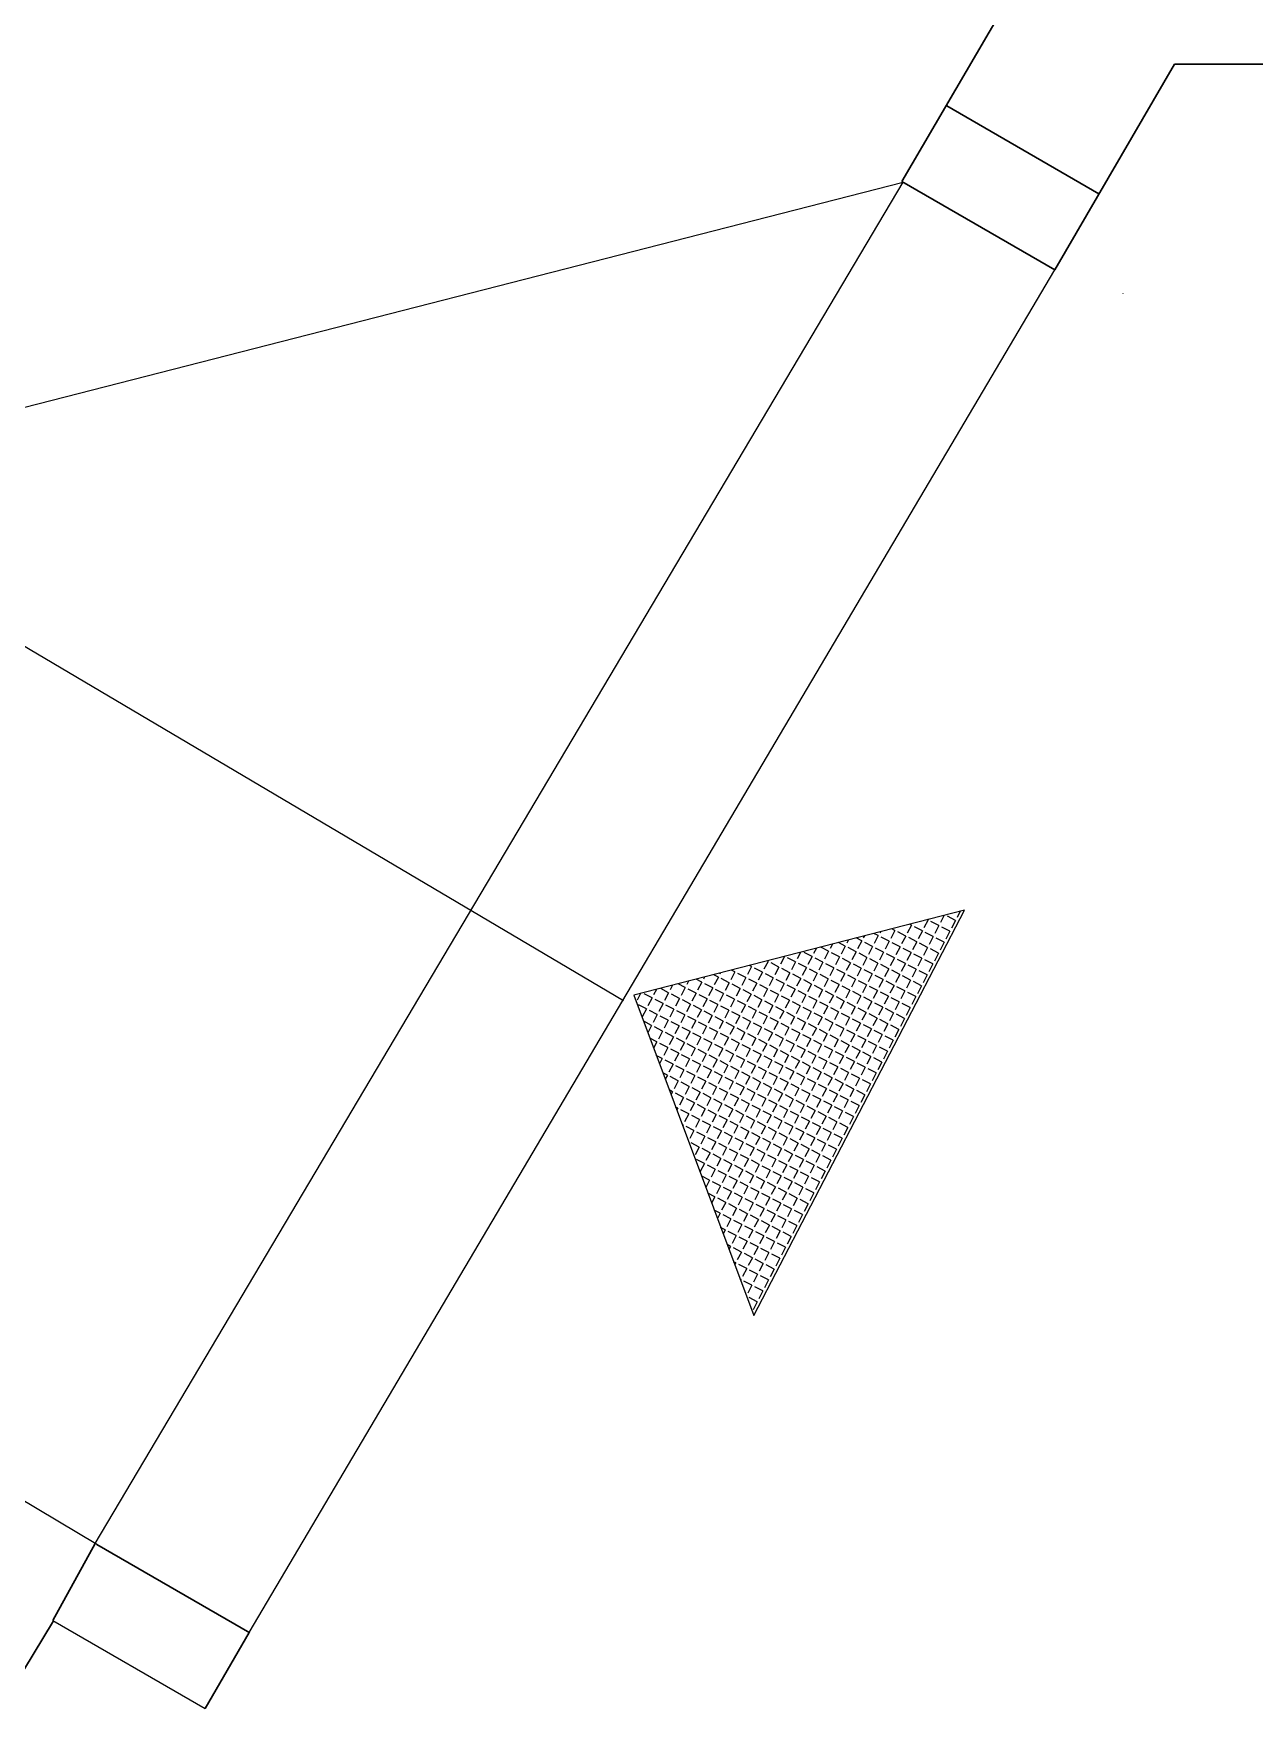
# Model space of a CAD drawing. Header units: millimetres. Extents: x 1480 to 86316, y 1484 to 27567.
# Drawn here: x 15530 to 16225, y 19111 to 20064 of the extents above; entities that cross this region are included whole.
import ezdxf

# ---------------------------------------------------------------- set-up
doc = ezdxf.new("R2010")
doc.units = ezdxf.units.MM

msp = doc.modelspace()

# ---------------------------------------------------------------- linework, layer by layer
at = {"color": 7, "lineweight": 30}
for p, q in [((16121.52, 20146.62), (16024.16, 19979.97)), ((16179.19, 20046.62), (16111.13, 19929.65)), ((16793.88, 20046.62), (16179.19, 20046.62)), ((16136.17, 19972.93), (16049.62, 20023.01)), ((16111.13, 19929.65), (16024.16, 19979.97)), ((15565.44, 19205.33), (15541.27, 19161.53)), ((15566.31, 19204.81), (15653.28, 19154.48)), ((15541.68, 19161.29), (15519.05, 19123.96)), ((15627.83, 19111.44), (15652.87, 19154.72))]:
    msp.add_line(p, q, dxfattribs=at)
at = {"color": 7}
for p, q in [((14792.81, 19663.99), (16024.86, 19979.57)), ((15565.44, 19205.33), (16024.86, 19979.57)), ((15865.86, 19513.97), (15151.43, 19936.45)), ((15652.87, 19154.72), (16111.13, 19929.65)), ((16149.74, 19916.49), (16149.74, 19916.31)), ((15566.72, 19204.57), (14792.81, 19663.99)), ((16059.81, 19565.57), (15871.63, 19517.06)), ((15939.86, 19334.89), (16059.81, 19565.57)), ((15871.63, 19517.06), (15939.86, 19334.89)), ((15541.27, 19161.53), (15627.83, 19111.44))]:
    msp.add_line(p, q, dxfattribs=at)
at = {"color": 7, "linetype": 'Continuous'}
for p, q in [((16038.99, 19559.93), (16036.65, 19555.42)), ((16038.99, 19559.93), (16038.64, 19560.11)), ((16045.19, 19556.7), (16040.68, 19559.05)), ((16048.25, 19562.58), (16046.07, 19558.39)), ((16054.61, 19559.68), (16050.1, 19562.02)), ((16054.61, 19559.68), (16052.27, 19555.17)), ((16057.34, 19564.93), (16055.49, 19561.37)), ((15993.7, 19548.53), (15992.77, 19546.74)), ((16001.31, 19548.03), (15998.15, 19549.67)), ((16002.79, 19550.87), (16002.19, 19549.72)), ((16010.73, 19551), (16008.27, 19552.28)), ((16010.73, 19551), (16008.39, 19546.5)), ((16011.88, 19553.21), (16011.61, 19552.69)), ((16016.93, 19547.78), (16012.42, 19550.12)), ((16020.15, 19553.98), (16017.81, 19549.47)), ((16020.15, 19553.98), (16018.4, 19554.89)), ((16026.35, 19550.75), (16021.84, 19553.1)), ((16026.35, 19550.75), (16024.01, 19546.25)), ((16029.57, 19556.95), (16027.23, 19552.44)), ((16032.55, 19547.53), (16028.04, 19549.88)), ((16029.57, 19556.95), (16028.52, 19557.5)), ((16035.77, 19553.73), (16031.26, 19556.07)), ((16035.77, 19553.73), (16033.43, 19549.22)), ((16041.97, 19550.51), (16037.46, 19552.85)), ((16041.97, 19550.51), (16039.62, 19546)), ((16045.19, 19556.7), (16042.85, 19552.2)), ((16048.16, 19547.28), (16043.66, 19549.63)), ((16051.39, 19553.48), (16046.88, 19555.82)), ((16051.39, 19553.48), (16049.04, 19548.97)), ((15957.33, 19539.15), (15955.09, 19534.85)), ((15966.42, 19541.5), (15964.51, 19537.82)), ((15973.05, 19539.11), (15968.55, 19541.45)), ((15973.05, 19539.11), (15970.71, 19534.6)), ((15975.52, 19543.84), (15973.93, 19540.8)), ((15982.47, 19542.08), (15977.97, 19544.42)), ((15982.47, 19542.08), (15980.13, 19537.57)), ((15984.61, 19546.18), (15983.35, 19543.77)), ((15988.67, 19538.86), (15984.16, 19541.2)), ((15991.89, 19545.05), (15988.03, 19547.06)), ((15991.89, 19545.05), (15989.55, 19540.55)), ((15998.09, 19541.83), (15993.58, 19544.18)), ((15998.09, 19541.83), (15995.75, 19537.32)), ((16001.31, 19548.03), (15998.97, 19543.52)), ((16004.29, 19538.61), (15999.78, 19540.95)), ((16007.51, 19544.81), (16003, 19547.15)), ((16007.51, 19544.81), (16005.17, 19540.3)), ((16013.71, 19541.58), (16009.2, 19543.93)), ((16013.71, 19541.58), (16011.36, 19537.08)), ((16016.93, 19547.78), (16014.59, 19543.27)), ((16019.9, 19538.36), (16015.4, 19540.7)), ((16023.13, 19544.56), (16018.62, 19546.9)), ((16023.13, 19544.56), (16020.78, 19540.05)), ((16029.32, 19541.33), (16024.82, 19543.68)), ((16029.32, 19541.33), (16026.98, 19536.83)), ((16032.55, 19547.53), (16030.2, 19543.02)), ((16035.52, 19538.11), (16031.01, 19540.46)), ((16038.74, 19544.31), (16034.24, 19546.65)), ((16038.74, 19544.31), (16036.4, 19539.8)), ((16044.94, 19541.09), (16040.43, 19543.43)), ((16044.94, 19541.09), (16042.6, 19536.58)), ((16048.16, 19547.28), (16045.82, 19542.78)), ((15920.97, 19529.78), (15920.64, 19529.15)), ((15929.18, 19530.43), (15926.83, 19525.92)), ((15929.18, 19530.43), (15927.29, 19531.41)), ((15930.06, 19532.12), (15930.06, 19532.12)), ((15935.37, 19527.21), (15930.87, 19529.55)), ((15938.6, 19533.4), (15936.25, 19528.9)), ((15938.6, 19533.4), (15937.42, 19534.02)), ((15944.79, 19530.18), (15940.29, 19532.53)), ((15944.79, 19530.18), (15942.45, 19525.67)), ((15948.02, 19536.38), (15945.67, 19531.87)), ((15948.02, 19536.38), (15947.54, 19536.63)), ((15954.21, 19533.16), (15949.71, 19535.5)), ((15954.21, 19533.16), (15951.87, 19528.65)), ((15960.41, 19529.93), (15955.9, 19532.28)), ((15960.41, 19529.93), (15958.07, 19525.43)), ((15963.63, 19536.13), (15959.13, 19538.47)), ((15963.63, 19536.13), (15961.29, 19531.62)), ((15969.83, 19532.91), (15965.32, 19535.25)), ((15969.83, 19532.91), (15967.49, 19528.4)), ((15976.03, 19529.69), (15971.52, 19532.03)), ((15976.03, 19529.69), (15973.68, 19525.18)), ((15979.25, 19535.88), (15974.74, 19538.23)), ((15979.25, 19535.88), (15976.91, 19531.38)), ((15985.45, 19532.66), (15980.94, 19535)), ((15985.45, 19532.66), (15983.1, 19528.15)), ((15988.67, 19538.86), (15986.33, 19534.35)), ((15991.64, 19529.44), (15987.14, 19531.78)), ((15991.64, 19529.44), (15989.3, 19524.93)), ((15994.87, 19535.63), (15990.36, 19537.98)), ((15994.87, 19535.63), (15992.52, 19531.13)), ((16001.06, 19532.41), (15996.56, 19534.76)), ((16001.06, 19532.41), (15998.72, 19527.9)), ((16004.29, 19538.61), (16001.94, 19534.1)), ((16007.26, 19529.19), (16002.75, 19531.53)), ((16010.48, 19535.39), (16005.98, 19537.73)), ((16010.48, 19535.39), (16008.14, 19530.88)), ((16016.68, 19532.16), (16012.17, 19534.51)), ((16016.68, 19532.16), (16014.34, 19527.66)), ((16019.9, 19538.36), (16017.56, 19533.85)), ((16022.88, 19528.94), (16018.37, 19531.28)), ((16026.1, 19535.14), (16021.59, 19537.48)), ((16026.1, 19535.14), (16023.76, 19530.63)), ((16032.3, 19531.92), (16027.79, 19534.26)), ((16032.3, 19531.92), (16029.95, 19527.41)), ((16035.52, 19538.11), (16033.18, 19533.61)), ((16038.5, 19528.69), (16033.99, 19531.04)), ((16041.72, 19534.89), (16037.21, 19537.23)), ((16041.72, 19534.89), (16039.37, 19530.38)), ((15884.6, 19520.41), (15882.96, 19517.25)), ((15891.5, 19518.53), (15886.99, 19520.88)), ((15893.69, 19522.75), (15892.38, 19520.22)), ((15900.92, 19521.51), (15896.92, 19523.58)), ((15900.92, 19521.51), (15898.57, 19517)), ((15902.78, 19525.09), (15901.8, 19523.2)), ((15907.11, 19518.28), (15902.61, 19520.63)), ((15910.34, 19524.48), (15907.05, 19526.19)), ((15910.34, 19524.48), (15907.99, 19519.97)), ((15911.87, 19527.44), (15911.22, 19526.17)), ((15916.53, 19521.26), (15912.03, 19523.6)), ((15916.53, 19521.26), (15914.19, 19516.75)), ((15919.76, 19527.46), (15917.17, 19528.8)), ((15919.76, 19527.46), (15917.41, 19522.95)), ((15922.73, 19518.04), (15918.22, 19520.38)), ((15925.95, 19524.23), (15921.45, 19526.58)), ((15925.95, 19524.23), (15923.61, 19519.73)), ((15932.15, 19521.01), (15927.64, 19523.35)), ((15932.15, 19521.01), (15929.81, 19516.5)), ((15935.37, 19527.21), (15933.03, 19522.7)), ((15938.35, 19517.79), (15933.84, 19520.13)), ((15941.57, 19523.98), (15937.06, 19526.33)), ((15941.57, 19523.98), (15939.23, 19519.48)), ((15947.77, 19520.76), (15943.26, 19523.11)), ((15947.77, 19520.76), (15945.42, 19516.25)), ((15950.99, 19526.96), (15946.48, 19529.3)), ((15950.99, 19526.96), (15948.65, 19522.45)), ((15953.97, 19517.54), (15949.46, 19519.88)), ((15957.19, 19523.74), (15952.68, 19526.08)), ((15957.19, 19523.74), (15954.84, 19519.23)), ((15963.39, 19520.51), (15958.88, 19522.86)), ((15963.39, 19520.51), (15961.04, 19516.01)), ((15966.61, 19526.71), (15962.1, 19529.05)), ((15966.61, 19526.71), (15964.26, 19522.2)), ((15972.81, 19523.49), (15968.3, 19525.83)), ((15972.81, 19523.49), (15970.46, 19518.98)), ((15979, 19520.27), (15974.5, 19522.61)), ((15979, 19520.27), (15976.66, 19515.76)), ((15982.23, 19526.46), (15977.72, 19528.81)), ((15982.23, 19526.46), (15979.88, 19521.96)), ((15988.42, 19523.24), (15983.92, 19525.58)), ((15988.42, 19523.24), (15986.08, 19518.73)), ((15994.62, 19520.02), (15990.11, 19522.36)), ((15994.62, 19520.02), (15992.28, 19515.51)), ((15997.84, 19526.21), (15993.34, 19528.56)), ((15997.84, 19526.21), (15995.5, 19521.71)), ((16004.04, 19522.99), (15999.53, 19525.34)), ((16004.04, 19522.99), (16001.7, 19518.48)), ((16007.26, 19529.19), (16004.92, 19524.68)), ((16010.24, 19519.77), (16005.73, 19522.11)), ((16013.46, 19525.97), (16008.95, 19528.31)), ((16013.46, 19525.97), (16011.12, 19521.46)), ((16019.66, 19522.74), (16015.15, 19525.09)), ((16019.66, 19522.74), (16017.31, 19518.24)), ((16022.88, 19528.94), (16020.54, 19524.43)), ((16025.85, 19519.52), (16021.35, 19521.86)), ((16029.08, 19525.72), (16024.57, 19528.06)), ((16029.08, 19525.72), (16026.73, 19521.21)), ((16035.27, 19522.5), (16030.77, 19524.84)), ((16035.27, 19522.5), (16032.93, 19517.99)), ((16038.5, 19528.69), (16036.15, 19524.19)), ((15875.51, 19518.06), (15873.54, 19514.27)), ((15878.86, 19509.36), (15874.35, 19511.7)), ((15882.08, 19515.56), (15877.57, 19517.9)), ((15882.08, 19515.56), (15879.73, 19511.05)), ((15888.28, 19512.33), (15883.77, 19514.68)), ((15888.28, 19512.33), (15885.93, 19507.83)), ((15891.5, 19518.53), (15889.15, 19514.03)), ((15894.47, 19509.11), (15889.97, 19511.46)), ((15897.69, 19515.31), (15893.19, 19517.65)), ((15897.69, 19515.31), (15895.35, 19510.8)), ((15903.89, 19512.09), (15899.39, 19514.43)), ((15903.89, 19512.09), (15901.55, 19507.58)), ((15907.11, 19518.28), (15904.77, 19513.78)), ((15910.09, 19508.86), (15905.58, 19511.21)), ((15913.31, 19515.06), (15908.8, 19517.4)), ((15913.31, 19515.06), (15910.97, 19510.55)), ((15919.51, 19511.84), (15915, 19514.18)), ((15919.51, 19511.84), (15917.17, 19507.33)), ((15922.73, 19518.04), (15920.39, 19513.53)), ((15925.71, 19508.62), (15921.2, 19510.96)), ((15928.93, 19514.81), (15924.42, 19517.16)), ((15928.93, 19514.81), (15926.59, 19510.31)), ((15935.13, 19511.59), (15930.62, 19513.93)), ((15935.13, 19511.59), (15932.78, 19507.08)), ((15938.35, 19517.79), (15936, 19513.28)), ((15941.32, 19508.37), (15936.82, 19510.71)), ((15944.55, 19514.56), (15940.04, 19516.91)), ((15944.55, 19514.56), (15942.2, 19510.06)), ((15950.74, 19511.34), (15946.24, 19513.69)), ((15950.74, 19511.34), (15948.4, 19506.84)), ((15953.97, 19517.54), (15951.62, 19513.03)), ((15956.94, 19508.12), (15952.43, 19510.46)), ((15960.16, 19514.32), (15955.66, 19516.66)), ((15960.16, 19514.32), (15957.82, 19509.81)), ((15966.36, 19511.09), (15961.85, 19513.44)), ((15966.36, 19511.09), (15964.02, 19506.59)), ((15969.58, 19517.29), (15965.08, 19519.63)), ((15969.58, 19517.29), (15967.24, 19512.78)), ((15975.78, 19514.07), (15971.27, 19516.41)), ((15975.78, 19514.07), (15973.44, 19509.56)), ((15981.98, 19510.85), (15977.47, 19513.19)), ((15981.98, 19510.85), (15979.63, 19506.34)), ((15985.2, 19517.04), (15980.69, 19519.39)), ((15985.2, 19517.04), (15982.86, 19512.54)), ((15991.4, 19513.82), (15986.89, 19516.16)), ((15991.4, 19513.82), (15989.05, 19509.31)), ((15997.59, 19510.6), (15993.09, 19512.94)), ((15997.59, 19510.6), (15995.25, 19506.09)), ((16000.82, 19516.79), (15996.31, 19519.14)), ((16000.82, 19516.79), (15998.47, 19512.29)), ((16007.01, 19513.57), (16002.51, 19515.92)), ((16007.01, 19513.57), (16004.67, 19509.06)), ((16010.24, 19519.77), (16007.89, 19515.26)), ((16013.21, 19510.35), (16008.7, 19512.69)), ((16013.21, 19510.35), (16010.87, 19505.84)), ((16016.43, 19516.55), (16011.93, 19518.89)), ((16016.43, 19516.55), (16014.09, 19512.04)), ((16022.63, 19513.32), (16018.12, 19515.67)), ((16022.63, 19513.32), (16020.29, 19508.82)), ((16025.85, 19519.52), (16023.51, 19515.01)), ((16028.83, 19510.1), (16024.32, 19512.44)), ((16032.05, 19516.3), (16027.54, 19518.64)), ((16032.05, 19516.3), (16029.71, 19511.79)), ((15878.86, 19509.36), (15876.51, 19504.85)), ((15881.83, 19499.94), (15877.32, 19502.28)), ((15885.05, 19506.14), (15880.55, 19508.48)), ((15885.05, 19506.14), (15882.71, 19501.63)), ((15891.25, 19502.92), (15886.74, 19505.26)), ((15891.25, 19502.92), (15888.91, 19498.41)), ((15894.47, 19509.11), (15892.13, 19504.61)), ((15897.45, 19499.69), (15892.94, 19502.04)), ((15900.67, 19505.89), (15896.16, 19508.23)), ((15900.67, 19505.89), (15898.33, 19501.38)), ((15906.87, 19502.67), (15902.36, 19505.01)), ((15906.87, 19502.67), (15904.52, 19498.16)), ((15910.09, 19508.86), (15907.75, 19504.36)), ((15913.06, 19499.44), (15908.56, 19501.79)), ((15916.29, 19505.64), (15911.78, 19507.99)), ((15916.29, 19505.64), (15913.94, 19501.13)), ((15922.48, 19502.42), (15917.98, 19504.76)), ((15922.48, 19502.42), (15920.14, 19497.91)), ((15925.71, 19508.62), (15923.36, 19504.11)), ((15928.68, 19499.2), (15924.17, 19501.54)), ((15931.9, 19505.39), (15927.4, 19507.74)), ((15931.9, 19505.39), (15929.56, 19500.89)), ((15938.1, 19502.17), (15933.59, 19504.51)), ((15938.1, 19502.17), (15935.76, 19497.66)), ((15941.32, 19508.37), (15938.98, 19503.86)), ((15944.3, 19498.95), (15939.79, 19501.29)), ((15947.52, 19505.14), (15943.01, 19507.49)), ((15947.52, 19505.14), (15945.18, 19500.64)), ((15953.72, 19501.92), (15949.21, 19504.27)), ((15953.72, 19501.92), (15951.37, 19497.42)), ((15956.94, 19508.12), (15954.6, 19503.61)), ((15959.91, 19498.7), (15955.41, 19501.04)), ((15963.14, 19504.9), (15958.63, 19507.24)), ((15963.14, 19504.9), (15960.79, 19500.39)), ((15969.33, 19501.67), (15964.83, 19504.02)), ((15969.33, 19501.67), (15966.99, 19497.17)), ((15972.56, 19507.87), (15968.05, 19510.21)), ((15972.56, 19507.87), (15970.21, 19503.36)), ((15975.53, 19498.45), (15971.02, 19500.8)), ((15978.75, 19504.65), (15974.25, 19506.99)), ((15978.75, 19504.65), (15976.41, 19500.14)), ((15984.95, 19501.43), (15980.44, 19503.77)), ((15984.95, 19501.43), (15982.61, 19496.92)), ((15988.17, 19507.62), (15983.67, 19509.97)), ((15988.17, 19507.62), (15985.83, 19503.12)), ((15994.37, 19504.4), (15989.86, 19506.74)), ((15994.37, 19504.4), (15992.03, 19499.89)), ((16000.57, 19501.18), (15996.06, 19503.52)), ((16000.57, 19501.18), (15998.22, 19496.67)), ((16003.79, 19507.37), (15999.28, 19509.72)), ((16003.79, 19507.37), (16001.45, 19502.87)), ((16009.99, 19504.15), (16005.48, 19506.5)), ((16009.99, 19504.15), (16007.64, 19499.65)), ((16016.19, 19500.93), (16011.68, 19503.27)), ((16016.19, 19500.93), (16013.84, 19496.42)), ((16019.41, 19507.13), (16014.9, 19509.47)), ((16019.41, 19507.13), (16017.06, 19502.62)), ((16025.61, 19503.9), (16021.1, 19506.25)), ((16025.61, 19503.9), (16023.26, 19499.4)), ((16028.83, 19510.1), (16026.48, 19505.59)), ((15881.83, 19499.94), (15879.63, 19495.71)), ((15884.8, 19490.52), (15880.79, 19492.61)), ((15888.03, 19496.72), (15883.52, 19499.06)), ((15888.03, 19496.72), (15885.68, 19492.21)), ((15894.22, 19493.5), (15889.72, 19495.84)), ((15894.22, 19493.5), (15891.88, 19488.99)), ((15897.45, 19499.69), (15895.1, 19495.19)), ((15900.42, 19490.27), (15895.91, 19492.62)), ((15903.64, 19496.47), (15899.14, 19498.81)), ((15903.64, 19496.47), (15901.3, 19491.96)), ((15909.84, 19493.25), (15905.33, 19495.59)), ((15909.84, 19493.25), (15907.5, 19488.74)), ((15913.06, 19499.44), (15910.72, 19494.94)), ((15916.04, 19490.02), (15911.53, 19492.37)), ((15919.26, 19496.22), (15914.75, 19498.57)), ((15919.26, 19496.22), (15916.92, 19491.71)), ((15925.46, 19493), (15920.95, 19495.34)), ((15925.46, 19493), (15923.11, 19488.49)), ((15928.68, 19499.2), (15926.34, 19494.69)), ((15931.66, 19489.78), (15927.15, 19492.12)), ((15934.88, 19495.97), (15930.37, 19498.32)), ((15934.88, 19495.97), (15932.53, 19491.47)), ((15941.07, 19492.75), (15936.57, 19495.09)), ((15941.07, 19492.75), (15938.73, 19488.24)), ((15944.3, 19498.95), (15941.95, 19494.44)), ((15947.27, 19489.53), (15942.76, 19491.87)), ((15950.49, 19495.73), (15945.99, 19498.07)), ((15950.49, 19495.73), (15948.15, 19491.22)), ((15956.69, 19492.5), (15952.18, 19494.85)), ((15956.69, 19492.5), (15954.35, 19488)), ((15959.91, 19498.7), (15957.57, 19494.19)), ((15962.89, 19489.28), (15958.38, 19491.62)), ((15966.11, 19495.48), (15961.6, 19497.82)), ((15966.11, 19495.48), (15963.77, 19490.97)), ((15972.31, 19492.25), (15967.8, 19494.6)), ((15972.31, 19492.25), (15969.97, 19487.75)), ((15975.53, 19498.45), (15973.19, 19493.94)), ((15978.51, 19489.03), (15974, 19491.38)), ((15981.73, 19495.23), (15977.22, 19497.57)), ((15981.73, 19495.23), (15979.38, 19490.72)), ((15987.93, 19492.01), (15983.42, 19494.35)), ((15987.93, 19492.01), (15985.58, 19487.5)), ((15991.15, 19498.2), (15986.64, 19500.55)), ((15991.15, 19498.2), (15988.8, 19493.7)), ((15997.35, 19494.98), (15992.84, 19497.32)), ((15997.35, 19494.98), (15995, 19490.47)), ((16003.54, 19491.76), (15999.04, 19494.1)), ((16003.54, 19491.76), (16001.2, 19487.25)), ((16006.77, 19497.95), (16002.26, 19500.3)), ((16006.77, 19497.95), (16004.42, 19493.45)), ((16012.96, 19494.73), (16008.46, 19497.08)), ((16012.96, 19494.73), (16010.62, 19490.23)), ((16019.16, 19491.51), (16014.65, 19493.85)), ((16019.16, 19491.51), (16016.82, 19487)), ((16022.38, 19497.71), (16017.88, 19500.05)), ((16022.38, 19497.71), (16020.04, 19493.2)), ((15884.8, 19490.52), (15882.93, 19486.91)), ((15887.78, 19481.1), (15884.45, 19482.83)), ((15891, 19487.3), (15886.49, 19489.64)), ((15891, 19487.3), (15888.66, 19482.79)), ((15897.2, 19484.08), (15892.69, 19486.42)), ((15897.2, 19484.08), (15894.85, 19479.57)), ((15900.42, 19490.27), (15898.08, 19485.77)), ((15903.4, 19480.85), (15898.89, 19483.2)), ((15906.62, 19487.05), (15902.11, 19489.39)), ((15906.62, 19487.05), (15904.27, 19482.54)), ((15912.82, 19483.83), (15908.31, 19486.17)), ((15912.82, 19483.83), (15910.47, 19479.32)), ((15916.04, 19490.02), (15913.69, 19485.52)), ((15919.01, 19480.6), (15914.51, 19482.95)), ((15922.24, 19486.8), (15917.73, 19489.15)), ((15922.24, 19486.8), (15919.89, 19482.29)), ((15928.43, 19483.58), (15923.93, 19485.92)), ((15928.43, 19483.58), (15926.09, 19479.07)), ((15931.66, 19489.78), (15929.31, 19485.27)), ((15934.63, 19480.36), (15930.12, 19482.7)), ((15937.85, 19486.55), (15933.35, 19488.9)), ((15937.85, 19486.55), (15935.51, 19482.05)), ((15944.05, 19483.33), (15939.54, 19485.67)), ((15944.05, 19483.33), (15941.71, 19478.82)), ((15947.27, 19489.53), (15944.93, 19485.02)), ((15950.25, 19480.11), (15945.74, 19482.45)), ((15953.47, 19486.31), (15948.96, 19488.65)), ((15953.47, 19486.31), (15951.13, 19481.8)), ((15959.67, 19483.08), (15955.16, 19485.43)), ((15959.67, 19483.08), (15957.32, 19478.58)), ((15962.89, 19489.28), (15960.55, 19484.77)), ((15965.86, 19479.86), (15961.36, 19482.2)), ((15969.09, 19486.06), (15964.58, 19488.4)), ((15969.09, 19486.06), (15966.74, 19481.55)), ((15975.28, 19482.83), (15970.78, 19485.18)), ((15975.28, 19482.83), (15972.94, 19478.33)), ((15978.51, 19489.03), (15976.16, 19484.52)), ((15981.48, 19479.61), (15976.97, 19481.96)), ((15984.7, 19485.81), (15980.2, 19488.15)), ((15984.7, 19485.81), (15982.36, 19481.3)), ((15990.9, 19482.59), (15986.39, 19484.93)), ((15990.9, 19482.59), (15988.56, 19478.08)), ((15994.12, 19488.78), (15989.62, 19491.13)), ((15994.12, 19488.78), (15991.78, 19484.28)), ((16000.32, 19485.56), (15995.81, 19487.9)), ((16000.32, 19485.56), (15997.98, 19481.05)), ((16006.52, 19482.34), (16002.01, 19484.68)), ((16006.52, 19482.34), (16004.17, 19477.83)), ((16009.74, 19488.54), (16005.23, 19490.88)), ((16009.74, 19488.54), (16007.4, 19484.03)), ((16015.94, 19485.31), (16011.43, 19487.66)), ((16015.94, 19485.31), (16013.59, 19480.81)), ((15887.78, 19481.1), (15886.22, 19478.11)), ((15890.75, 19471.68), (15888.12, 19473.05)), ((15893.98, 19477.88), (15889.47, 19480.22)), ((15893.98, 19477.88), (15891.63, 19473.37)), ((15900.17, 19474.66), (15895.67, 19477)), ((15900.17, 19474.66), (15897.83, 19470.15)), ((15903.4, 19480.85), (15901.05, 19476.35)), ((15906.37, 19471.43), (15901.86, 19473.78)), ((15909.59, 19477.63), (15905.09, 19479.97)), ((15909.59, 19477.63), (15907.25, 19473.12)), ((15915.79, 19474.41), (15911.28, 19476.75)), ((15915.79, 19474.41), (15913.45, 19469.9)), ((15919.01, 19480.6), (15916.67, 19476.1)), ((15921.99, 19471.18), (15917.48, 19473.53)), ((15925.21, 19477.38), (15920.7, 19479.73)), ((15925.21, 19477.38), (15922.87, 19472.87)), ((15931.41, 19474.16), (15926.9, 19476.5)), ((15931.41, 19474.16), (15929.06, 19469.65)), ((15934.63, 19480.36), (15932.29, 19475.85)), ((15937.6, 19470.94), (15933.1, 19473.28)), ((15940.83, 19477.13), (15936.32, 19479.48)), ((15940.83, 19477.13), (15938.48, 19472.63)), ((15947.02, 19473.91), (15942.52, 19476.25)), ((15947.02, 19473.91), (15944.68, 19469.4)), ((15950.25, 19480.11), (15947.9, 19475.6)), ((15953.22, 19470.69), (15948.71, 19473.03)), ((15956.44, 19476.89), (15951.94, 19479.23)), ((15956.44, 19476.89), (15954.1, 19472.38)), ((15962.64, 19473.66), (15958.13, 19476.01)), ((15962.64, 19473.66), (15960.3, 19469.16)), ((15965.86, 19479.86), (15963.52, 19475.35)), ((15968.84, 19470.44), (15964.33, 19472.78)), ((15972.06, 19476.64), (15967.55, 19478.98)), ((15972.06, 19476.64), (15969.72, 19472.13)), ((15978.26, 19473.41), (15973.75, 19475.76)), ((15978.26, 19473.41), (15975.91, 19468.91)), ((15981.48, 19479.61), (15979.14, 19475.1)), ((15984.45, 19470.19), (15979.95, 19472.54)), ((15987.68, 19476.39), (15983.17, 19478.73)), ((15987.68, 19476.39), (15985.33, 19471.88)), ((15993.87, 19473.17), (15989.37, 19475.51)), ((15993.87, 19473.17), (15991.53, 19468.66)), ((15997.1, 19479.36), (15992.59, 19481.71)), ((15997.1, 19479.36), (15994.75, 19474.86)), ((16000.07, 19469.94), (15995.56, 19472.29)), ((16003.29, 19476.14), (15998.79, 19478.48)), ((16003.29, 19476.14), (16000.95, 19471.63)), ((16009.49, 19472.92), (16004.98, 19475.26)), ((16009.49, 19472.92), (16007.15, 19468.41)), ((16012.71, 19479.12), (16008.21, 19481.46)), ((16012.71, 19479.12), (16010.37, 19474.61)), ((15890.75, 19471.68), (15889.52, 19469.31)), ((15893.73, 19462.26), (15891.78, 19463.28)), ((15896.95, 19468.46), (15892.44, 19470.8)), ((15896.95, 19468.46), (15894.61, 19463.95)), ((15903.15, 19465.24), (15898.64, 19467.58)), ((15903.15, 19465.24), (15900.8, 19460.73)), ((15906.37, 19471.43), (15904.03, 19466.93)), ((15909.34, 19462.01), (15904.84, 19464.36)), ((15912.57, 19468.21), (15908.06, 19470.55)), ((15912.57, 19468.21), (15910.22, 19463.7)), ((15918.76, 19464.99), (15914.26, 19467.33)), ((15918.76, 19464.99), (15916.42, 19460.48)), ((15921.99, 19471.18), (15919.64, 19466.68)), ((15924.96, 19461.76), (15920.45, 19464.11)), ((15928.18, 19467.96), (15923.68, 19470.31)), ((15928.18, 19467.96), (15925.84, 19463.46)), ((15934.38, 19464.74), (15929.87, 19467.08)), ((15934.38, 19464.74), (15932.04, 19460.23)), ((15937.6, 19470.94), (15935.26, 19466.43)), ((15940.58, 19461.52), (15936.07, 19463.86)), ((15943.8, 19467.71), (15939.29, 19470.06)), ((15943.8, 19467.71), (15941.46, 19463.21)), ((15950, 19464.49), (15945.49, 19466.83)), ((15950, 19464.49), (15947.65, 19459.98)), ((15953.22, 19470.69), (15950.88, 19466.18)), ((15956.2, 19461.27), (15951.69, 19463.61)), ((15959.42, 19467.47), (15954.91, 19469.81)), ((15959.42, 19467.47), (15957.07, 19462.96)), ((15965.62, 19464.24), (15961.11, 19466.59)), ((15965.62, 19464.24), (15963.27, 19459.74)), ((15968.84, 19470.44), (15966.49, 19465.93)), ((15971.81, 19461.02), (15967.31, 19463.36)), ((15975.04, 19467.22), (15970.53, 19469.56)), ((15975.04, 19467.22), (15972.69, 19462.71)), ((15981.23, 19463.99), (15976.73, 19466.34)), ((15981.23, 19463.99), (15978.89, 19459.49)), ((15984.45, 19470.19), (15982.11, 19465.68)), ((15987.43, 19460.77), (15982.92, 19463.12)), ((15990.65, 19466.97), (15986.14, 19469.31)), ((15990.65, 19466.97), (15988.31, 19462.46)), ((15996.85, 19463.75), (15992.34, 19466.09)), ((15996.85, 19463.75), (15994.51, 19459.24)), ((16000.07, 19469.94), (15997.73, 19465.44)), ((16003.05, 19460.52), (15998.54, 19462.87)), ((16006.27, 19466.72), (16001.76, 19469.06)), ((16006.27, 19466.72), (16003.93, 19462.21)), ((15893.73, 19462.26), (15892.81, 19460.51)), ((15899.92, 19459.04), (15895.42, 19461.38)), ((15896.7, 19452.84), (15895.44, 19453.5)), ((15899.92, 19459.04), (15897.58, 19454.53)), ((15906.12, 19455.82), (15901.61, 19458.16)), ((15906.12, 19455.82), (15903.78, 19451.31)), ((15909.34, 19462.01), (15907, 19457.51)), ((15912.32, 19452.59), (15907.81, 19454.94)), ((15915.54, 19458.79), (15911.03, 19461.13)), ((15915.54, 19458.79), (15913.2, 19454.28)), ((15921.74, 19455.57), (15917.23, 19457.91)), ((15921.74, 19455.57), (15919.39, 19451.06)), ((15924.96, 19461.76), (15922.62, 19457.26)), ((15927.94, 19452.35), (15923.43, 19454.69)), ((15931.16, 19458.54), (15926.65, 19460.89)), ((15931.16, 19458.54), (15928.81, 19454.04)), ((15937.36, 19455.32), (15932.85, 19457.66)), ((15937.36, 19455.32), (15935.01, 19450.81)), ((15940.58, 19461.52), (15938.23, 19457.01)), ((15943.55, 19452.1), (15939.05, 19454.44)), ((15946.78, 19458.29), (15942.27, 19460.64)), ((15946.78, 19458.29), (15944.43, 19453.79)), ((15952.97, 19455.07), (15948.47, 19457.42)), ((15952.97, 19455.07), (15950.63, 19450.56)), ((15956.2, 19461.27), (15953.85, 19456.76)), ((15959.17, 19451.85), (15954.66, 19454.19)), ((15962.39, 19458.05), (15957.89, 19460.39)), ((15962.39, 19458.05), (15960.05, 19453.54)), ((15968.59, 19454.82), (15964.08, 19457.17)), ((15968.59, 19454.82), (15966.25, 19450.32)), ((15971.81, 19461.02), (15969.47, 19456.51)), ((15974.79, 19451.6), (15970.28, 19453.94)), ((15978.01, 19457.8), (15973.5, 19460.14)), ((15978.01, 19457.8), (15975.67, 19453.29)), ((15984.21, 19454.57), (15979.7, 19456.92)), ((15984.21, 19454.57), (15981.86, 19450.07)), ((15987.43, 19460.77), (15985.09, 19456.27)), ((15990.4, 19451.35), (15985.9, 19453.7)), ((15993.63, 19457.55), (15989.12, 19459.89)), ((15993.63, 19457.55), (15991.28, 19453.04)), ((15999.82, 19454.33), (15995.32, 19456.67)), ((15999.82, 19454.33), (15997.48, 19449.82)), ((16003.05, 19460.52), (16000.7, 19456.02)), ((15896.7, 19452.84), (15896.11, 19451.7)), ((15902.9, 19449.62), (15898.39, 19451.96)), ((15899.68, 19443.42), (15899.1, 19443.72)), ((15902.9, 19449.62), (15900.56, 19445.11)), ((15909.1, 19446.4), (15904.59, 19448.74)), ((15909.1, 19446.4), (15906.75, 19441.89)), ((15912.32, 19452.59), (15909.98, 19448.09)), ((15915.29, 19443.17), (15910.79, 19445.52)), ((15918.52, 19449.37), (15914.01, 19451.71)), ((15918.52, 19449.37), (15916.17, 19444.86)), ((15924.71, 19446.15), (15920.21, 19448.49)), ((15924.71, 19446.15), (15922.37, 19441.64)), ((15927.94, 19452.35), (15925.59, 19447.84)), ((15930.91, 19442.93), (15926.4, 19445.27)), ((15934.13, 19449.12), (15929.63, 19451.47)), ((15934.13, 19449.12), (15931.79, 19444.62)), ((15940.33, 19445.9), (15935.82, 19448.24)), ((15940.33, 19445.9), (15937.99, 19441.39)), ((15943.55, 19452.1), (15941.21, 19447.59)), ((15946.53, 19442.68), (15942.02, 19445.02)), ((15949.75, 19448.87), (15945.24, 19451.22)), ((15949.75, 19448.87), (15947.41, 19444.37)), ((15955.95, 19445.65), (15951.44, 19448)), ((15955.95, 19445.65), (15953.6, 19441.14)), ((15959.17, 19451.85), (15956.83, 19447.34)), ((15962.14, 19442.43), (15957.64, 19444.77)), ((15965.37, 19448.63), (15960.86, 19450.97)), ((15965.37, 19448.63), (15963.02, 19444.12)), ((15971.56, 19445.4), (15967.06, 19447.75)), ((15971.56, 19445.4), (15969.22, 19440.9)), ((15974.79, 19451.6), (15972.44, 19447.09)), ((15977.76, 19442.18), (15973.25, 19444.52)), ((15980.98, 19448.38), (15976.48, 19450.72)), ((15980.98, 19448.38), (15978.64, 19443.87)), ((15987.18, 19445.16), (15982.67, 19447.5)), ((15987.18, 19445.16), (15984.84, 19440.65)), ((15990.4, 19451.35), (15988.06, 19446.85)), ((15993.38, 19441.93), (15988.87, 19444.28)), ((15996.6, 19448.13), (15992.09, 19450.47)), ((15996.6, 19448.13), (15994.26, 19443.62)), ((15899.68, 19443.42), (15899.41, 19442.9)), ((15905.87, 19440.2), (15901.37, 19442.54)), ((15905.87, 19440.2), (15903.53, 19435.69)), ((15912.07, 19436.98), (15907.56, 19439.32)), ((15912.07, 19436.98), (15909.73, 19432.47)), ((15915.29, 19443.17), (15912.95, 19438.67)), ((15918.27, 19433.75), (15913.76, 19436.1)), ((15921.49, 19439.95), (15916.98, 19442.29)), ((15921.49, 19439.95), (15919.15, 19435.44)), ((15927.69, 19436.73), (15923.18, 19439.07)), ((15927.69, 19436.73), (15925.34, 19432.22)), ((15930.91, 19442.93), (15928.57, 19438.42)), ((15933.88, 19433.51), (15929.38, 19435.85)), ((15937.11, 19439.7), (15932.6, 19442.05)), ((15937.11, 19439.7), (15934.76, 19435.2)), ((15943.3, 19436.48), (15938.8, 19438.82)), ((15943.3, 19436.48), (15940.96, 19431.97)), ((15946.53, 19442.68), (15944.18, 19438.17)), ((15949.5, 19433.26), (15944.99, 19435.6)), ((15952.72, 19439.45), (15948.22, 19441.8)), ((15952.72, 19439.45), (15950.38, 19434.95)), ((15958.92, 19436.23), (15954.41, 19438.58)), ((15958.92, 19436.23), (15956.58, 19431.72)), ((15962.14, 19442.43), (15959.8, 19437.92)), ((15965.12, 19433.01), (15960.61, 19435.35)), ((15968.34, 19439.21), (15963.83, 19441.55)), ((15968.34, 19439.21), (15966, 19434.7)), ((15974.54, 19435.98), (15970.03, 19438.33)), ((15974.54, 19435.98), (15972.19, 19431.48)), ((15977.76, 19442.18), (15975.42, 19437.67)), ((15980.74, 19432.76), (15976.23, 19435.1)), ((15983.96, 19438.96), (15979.45, 19441.3)), ((15983.96, 19438.96), (15981.61, 19434.45)), ((15990.16, 19435.74), (15985.65, 19438.08)), ((15990.16, 19435.74), (15987.81, 19431.23)), ((15993.38, 19441.93), (15991.03, 19437.43)), ((15908.85, 19430.78), (15904.34, 19433.12)), ((15908.85, 19430.78), (15906.5, 19426.27)), ((15915.05, 19427.56), (15910.54, 19429.9)), ((15915.05, 19427.56), (15912.7, 19423.05)), ((15918.27, 19433.75), (15915.92, 19429.25)), ((15921.24, 19424.33), (15916.74, 19426.68)), ((15924.47, 19430.53), (15919.96, 19432.87)), ((15924.47, 19430.53), (15922.12, 19426.02)), ((15930.66, 19427.31), (15926.16, 19429.65)), ((15930.66, 19427.31), (15928.32, 19422.8)), ((15933.88, 19433.51), (15931.54, 19429)), ((15936.86, 19424.09), (15932.35, 19426.43)), ((15940.08, 19430.28), (15935.57, 19432.63)), ((15940.08, 19430.28), (15937.74, 19425.78)), ((15946.28, 19427.06), (15941.77, 19429.4)), ((15946.28, 19427.06), (15943.94, 19422.55)), ((15949.5, 19433.26), (15947.16, 19428.75)), ((15952.48, 19423.84), (15947.97, 19426.18)), ((15955.7, 19430.03), (15951.19, 19432.38)), ((15955.7, 19430.03), (15953.36, 19425.53)), ((15961.9, 19426.81), (15957.39, 19429.16)), ((15961.9, 19426.81), (15959.55, 19422.3)), ((15965.12, 19433.01), (15962.77, 19428.5)), ((15968.09, 19423.59), (15963.59, 19425.93)), ((15971.32, 19429.79), (15966.81, 19432.13)), ((15971.32, 19429.79), (15968.97, 19425.28)), ((15977.51, 19426.56), (15973.01, 19428.91)), ((15977.51, 19426.56), (15975.17, 19422.06)), ((15980.74, 19432.76), (15978.39, 19428.25)), ((15983.71, 19423.34), (15979.2, 19425.68)), ((15986.93, 19429.54), (15982.43, 19431.88)), ((15986.93, 19429.54), (15984.59, 19425.03)), ((15911.82, 19421.36), (15907.32, 19423.7)), ((15911.82, 19421.36), (15909.48, 19416.85)), ((15918.02, 19418.14), (15913.51, 19420.48)), ((15918.02, 19418.14), (15915.68, 19413.63)), ((15921.24, 19424.33), (15918.9, 19419.83)), ((15924.22, 19414.91), (15919.71, 19417.26)), ((15927.44, 19421.11), (15922.93, 19423.45)), ((15927.44, 19421.11), (15925.1, 19416.6)), ((15933.64, 19417.89), (15929.13, 19420.23)), ((15933.64, 19417.89), (15931.29, 19413.38)), ((15936.86, 19424.09), (15934.52, 19419.58)), ((15939.83, 19414.67), (15935.33, 19417.01)), ((15943.06, 19420.86), (15938.55, 19423.21)), ((15943.06, 19420.86), (15940.71, 19416.36)), ((15949.25, 19417.64), (15944.75, 19419.98)), ((15949.25, 19417.64), (15946.91, 19413.13)), ((15952.48, 19423.84), (15950.13, 19419.33)), ((15955.45, 19414.42), (15950.94, 19416.76)), ((15958.67, 19420.61), (15954.17, 19422.96)), ((15958.67, 19420.61), (15956.33, 19416.11)), ((15964.87, 19417.39), (15960.36, 19419.74)), ((15964.87, 19417.39), (15962.53, 19412.89)), ((15968.09, 19423.59), (15965.75, 19419.08)), ((15971.07, 19414.17), (15966.56, 19416.51)), ((15974.29, 19420.37), (15969.78, 19422.71)), ((15974.29, 19420.37), (15971.95, 19415.86)), ((15980.49, 19417.14), (15975.98, 19419.49)), ((15980.49, 19417.14), (15978.14, 19412.64)), ((15983.71, 19423.34), (15981.37, 19418.83)), ((15914.8, 19411.94), (15910.29, 19414.28)), ((15914.8, 19411.94), (15912.59, 19407.7)), ((15920.99, 19408.72), (15916.49, 19411.06)), ((15920.99, 19408.72), (15918.65, 19404.21)), ((15924.22, 19414.91), (15921.87, 19410.41)), ((15927.19, 19405.49), (15922.68, 19407.84)), ((15930.41, 19411.69), (15925.91, 19414.04)), ((15930.41, 19411.69), (15928.07, 19407.18)), ((15936.61, 19408.47), (15932.1, 19410.81)), ((15936.61, 19408.47), (15934.27, 19403.96)), ((15939.83, 19414.67), (15937.49, 19410.16)), ((15942.81, 19405.25), (15938.3, 19407.59)), ((15946.03, 19411.44), (15941.52, 19413.79)), ((15946.03, 19411.44), (15943.69, 19406.94)), ((15952.23, 19408.22), (15947.72, 19410.56)), ((15952.23, 19408.22), (15949.88, 19403.71)), ((15955.45, 19414.42), (15953.11, 19409.91)), ((15958.43, 19405), (15953.92, 19407.34)), ((15961.65, 19411.19), (15957.14, 19413.54)), ((15961.65, 19411.19), (15959.3, 19406.69)), ((15967.84, 19407.97), (15963.34, 19410.32)), ((15967.84, 19407.97), (15965.5, 19403.47)), ((15971.07, 19414.17), (15968.72, 19409.66)), ((15974.04, 19404.75), (15969.54, 19407.09)), ((15977.26, 19410.95), (15972.76, 19413.29)), ((15977.26, 19410.95), (15974.92, 19406.44)), ((15917.77, 19402.52), (15913.75, 19404.61)), ((15917.77, 19402.52), (15915.89, 19398.9)), ((15923.97, 19399.3), (15919.46, 19401.64)), ((15923.97, 19399.3), (15921.62, 19394.79)), ((15927.19, 19405.49), (15924.85, 19400.99)), ((15930.17, 19396.07), (15925.66, 19398.42)), ((15930.17, 19396.07), (15927.82, 19391.57)), ((15933.39, 19402.27), (15928.88, 19404.62)), ((15933.39, 19402.27), (15931.04, 19397.76)), ((15939.59, 19399.05), (15935.08, 19401.39)), ((15939.59, 19399.05), (15937.24, 19394.54)), ((15942.81, 19405.25), (15940.46, 19400.74)), ((15945.78, 19395.83), (15941.28, 19398.17)), ((15949.01, 19402.02), (15944.5, 19404.37)), ((15949.01, 19402.02), (15946.66, 19397.52)), ((15955.2, 19398.8), (15950.7, 19401.14)), ((15955.2, 19398.8), (15952.86, 19394.29)), ((15958.43, 19405), (15956.08, 19400.49)), ((15961.4, 19395.58), (15956.89, 19397.92)), ((15964.62, 19401.78), (15960.12, 19404.12)), ((15964.62, 19401.78), (15962.28, 19397.27)), ((15970.82, 19398.55), (15966.31, 19400.9)), ((15970.82, 19398.55), (15968.48, 19394.05)), ((15974.04, 19404.75), (15971.7, 19400.24)), ((15920.75, 19393.1), (15917.41, 19394.84)), ((15920.75, 19393.1), (15919.18, 19390.09)), ((15926.94, 19389.88), (15922.44, 19392.22)), ((15926.94, 19389.88), (15924.6, 19385.37)), ((15933.14, 19386.65), (15928.63, 19389)), ((15933.14, 19386.65), (15930.8, 19382.15)), ((15936.36, 19392.85), (15931.86, 19395.2)), ((15936.36, 19392.85), (15934.02, 19388.34)), ((15942.56, 19389.63), (15938.05, 19391.97)), ((15942.56, 19389.63), (15940.22, 19385.12)), ((15945.78, 19395.83), (15943.44, 19391.32)), ((15948.76, 19386.41), (15944.25, 19388.75)), ((15951.98, 19392.6), (15947.47, 19394.95)), ((15951.98, 19392.6), (15949.64, 19388.1)), ((15958.18, 19389.38), (15953.67, 19391.72)), ((15958.18, 19389.38), (15955.83, 19384.87)), ((15961.4, 19395.58), (15959.06, 19391.07)), ((15964.37, 19386.16), (15959.87, 19388.5)), ((15967.6, 19392.36), (15963.09, 19394.7)), ((15967.6, 19392.36), (15965.25, 19387.85)), ((15923.72, 19383.68), (15921.07, 19385.06)), ((15923.72, 19383.68), (15922.48, 19381.29)), ((15929.92, 19380.46), (15925.41, 19382.8)), ((15929.92, 19380.46), (15927.57, 19375.95)), ((15936.11, 19377.23), (15931.61, 19379.58)), ((15936.11, 19377.23), (15933.77, 19372.73)), ((15939.34, 19383.43), (15934.83, 19385.78)), ((15939.34, 19383.43), (15936.99, 19378.92)), ((15945.53, 19380.21), (15941.03, 19382.55)), ((15945.53, 19380.21), (15943.19, 19375.7)), ((15948.76, 19386.41), (15946.41, 19381.9)), ((15951.73, 19376.99), (15947.22, 19379.33)), ((15951.73, 19376.99), (15949.39, 19372.48)), ((15954.95, 19383.18), (15950.45, 19385.53)), ((15954.95, 19383.18), (15952.61, 19378.68)), ((15961.15, 19379.96), (15956.64, 19382.3)), ((15961.15, 19379.96), (15958.81, 19375.45)), ((15964.37, 19386.16), (15962.03, 19381.65)), ((15926.69, 19374.26), (15924.73, 19375.28)), ((15926.69, 19374.26), (15925.77, 19372.49)), ((15932.89, 19371.04), (15928.38, 19373.38)), ((15932.89, 19371.04), (15930.55, 19366.53)), ((15939.09, 19367.81), (15934.58, 19370.16)), ((15939.09, 19367.81), (15936.75, 19363.31)), ((15942.31, 19374.01), (15937.8, 19376.36)), ((15942.31, 19374.01), (15939.97, 19369.51)), ((15948.51, 19370.79), (15944, 19373.13)), ((15948.51, 19370.79), (15946.17, 19366.28)), ((15954.71, 19367.57), (15950.2, 19369.91)), ((15954.71, 19367.57), (15952.36, 19363.06)), ((15957.93, 19373.76), (15953.42, 19376.11)), ((15957.93, 19373.76), (15955.58, 19369.26)), ((15929.67, 19364.84), (15928.39, 19365.51)), ((15929.67, 19364.84), (15929.07, 19363.69)), ((15935.87, 19361.62), (15931.36, 19363.96)), ((15935.87, 19361.62), (15933.52, 19357.11)), ((15942.06, 19358.4), (15937.56, 19360.74)), ((15942.06, 19358.4), (15939.72, 19353.89)), ((15945.29, 19364.59), (15940.78, 19366.94)), ((15945.29, 19364.59), (15942.94, 19360.09)), ((15951.48, 19361.37), (15946.98, 19363.71)), ((15951.48, 19361.37), (15949.14, 19356.86)), ((15932.64, 19355.42), (15932.05, 19355.73)), ((15932.64, 19355.42), (15932.37, 19354.89)), ((15938.84, 19352.2), (15934.33, 19354.54)), ((15938.84, 19352.2), (15936.5, 19347.69)), ((15945.04, 19348.98), (15940.53, 19351.32)), ((15945.04, 19348.98), (15942.69, 19344.47)), ((15948.26, 19355.17), (15943.75, 19357.52)), ((15948.26, 19355.17), (15945.92, 19350.67)), ((15941.82, 19342.78), (15937.31, 19345.12)), ((15941.82, 19342.78), (15939.47, 19338.27))]:
    msp.add_line(p, q, dxfattribs=at)

doc.saveas('drawing.dxf')
